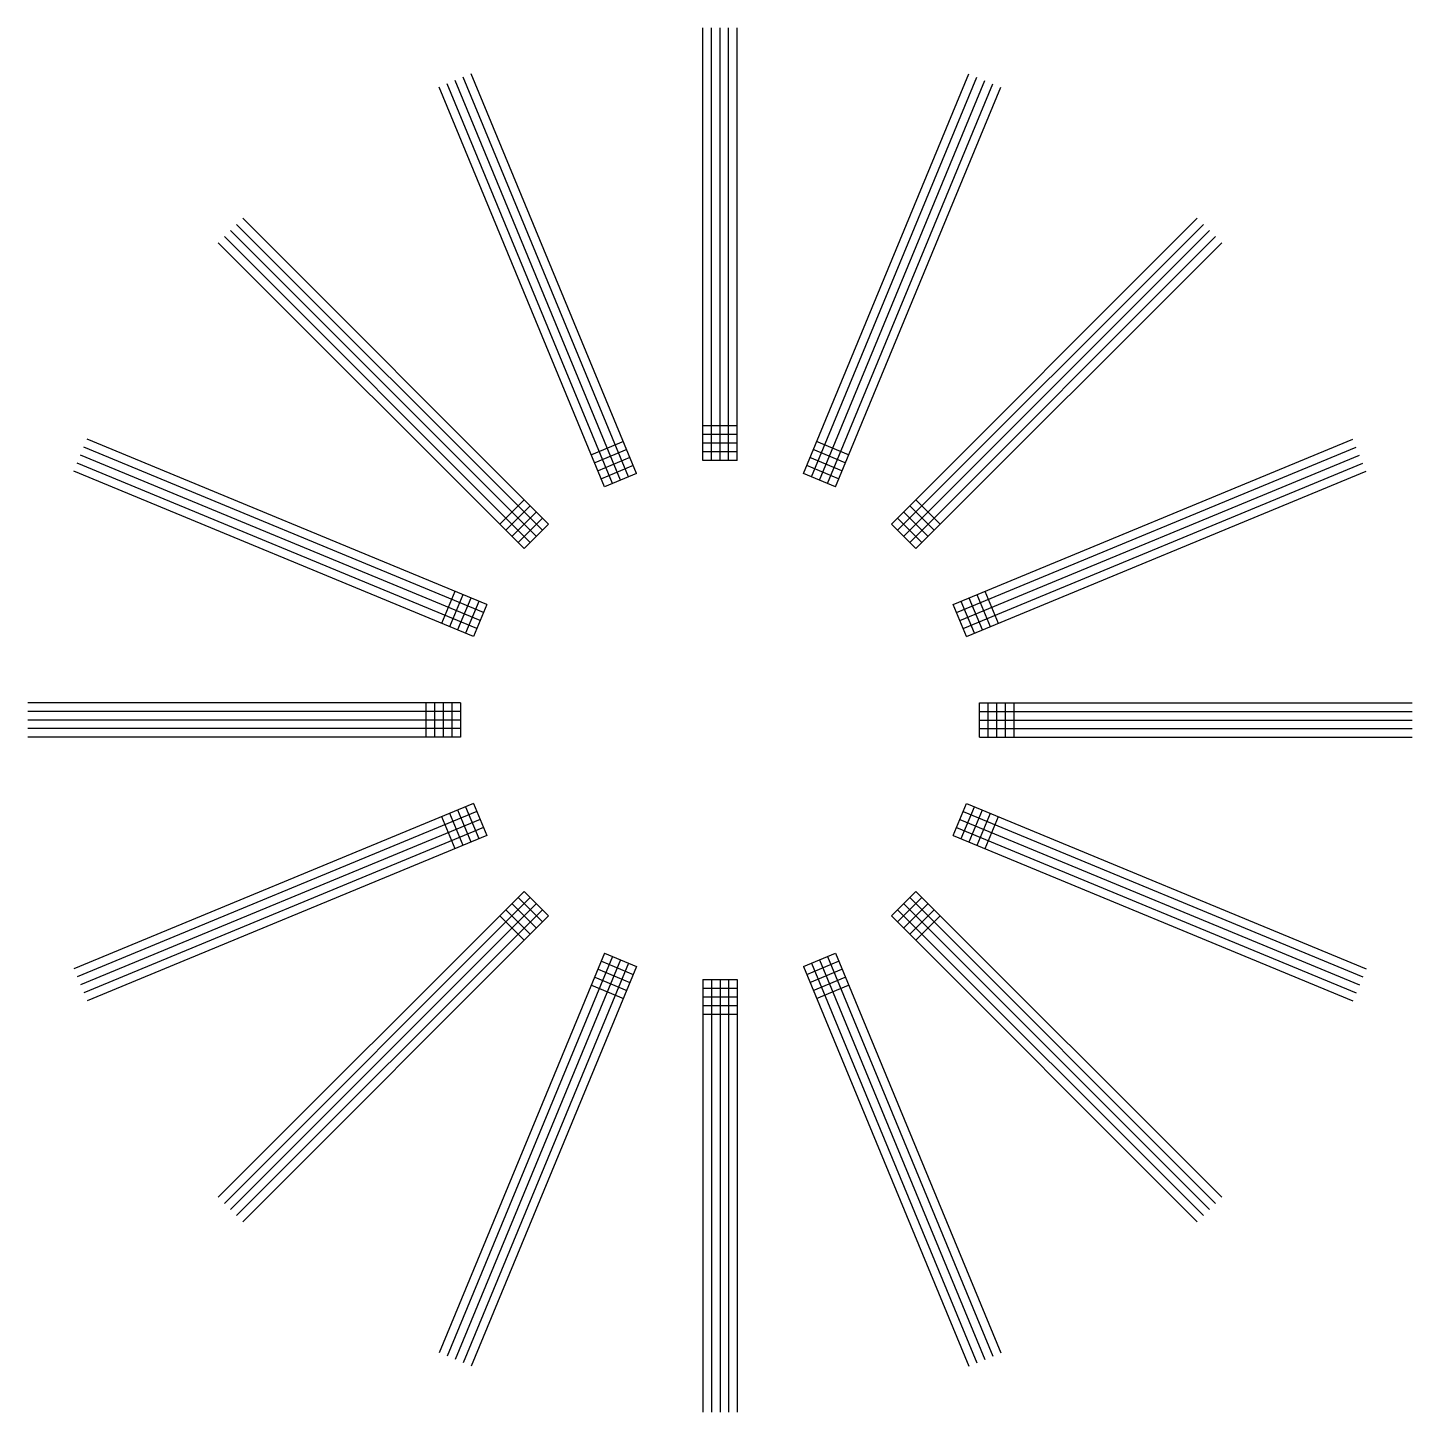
# Model space of a CAD drawing. Header units: metres. Extents: x -2 to 2, y -2 to 2.
import ezdxf

# ---------------------------------------------------------------- set-up
doc = ezdxf.new("R2010")
doc.units = ezdxf.units.M

msp = doc.modelspace()

# ---------------------------------------------------------------- linework, layer by layer
for p, q in [((-0.05, 0.75), (-0.05, 2)), ((-0.025, 0.75), (-0.025, 2)), ((0, 0.75), (0, 2)), ((0.025, 0.75), (0.025, 2)), ((0.05, 0.75), (0.05, 2)), ((-0.287, 0.6929), (-0.7654, 1.8478)), ((-0.2639, 0.7025), (-0.7423, 1.8573)), ((-0.2408, 0.712), (-0.7192, 1.8669)), ((0.2408, 0.712), (0.7192, 1.8669)), ((0.2639, 0.7025), (0.7423, 1.8573)), ((0.287, 0.6929), (0.7654, 1.8478)), ((-0.3332, 0.6738), (-0.8116, 1.8286)), ((-0.3101, 0.6833), (-0.7885, 1.8382)), ((0.3101, 0.6833), (0.7885, 1.8382)), ((0.3332, 0.6738), (0.8116, 1.8286)), ((-0.495, 0.5657), (-1.3789, 1.4496)), ((0.495, 0.5657), (1.3789, 1.4496)), ((-0.5303, 0.5303), (-1.4142, 1.4142)), ((-0.5127, 0.548), (-1.3965, 1.4319)), ((0.5127, 0.548), (1.3965, 1.4319)), ((0.5303, 0.5303), (1.4142, 1.4142)), ((-0.5657, 0.495), (-1.4496, 1.3789)), ((-0.548, 0.5127), (-1.4319, 1.3965)), ((0.548, 0.5127), (1.4319, 1.3965)), ((0.5657, 0.495), (1.4496, 1.3789)), ((0.05, 0.85), (-0.05, 0.85)), ((-0.6738, 0.3332), (-1.8286, 0.8116)), ((-0.2791, 0.8044), (-0.3715, 0.7662)), ((0.05, 0.825), (-0.05, 0.825)), ((0.05, 0.8), (-0.05, 0.8)), ((0.3715, 0.7662), (0.2791, 0.8044)), ((0.6738, 0.3332), (1.8286, 0.8116)), ((-0.6929, 0.287), (-1.8478, 0.7654)), ((-0.6833, 0.3101), (-1.8382, 0.7885)), ((-0.2695, 0.7813), (-0.3619, 0.7431)), ((0.05, 0.775), (-0.05, 0.775)), ((0.3619, 0.7431), (0.2695, 0.7813)), ((0.6833, 0.3101), (1.8382, 0.7885)), ((0.6929, 0.287), (1.8478, 0.7654)), ((-0.7025, 0.2639), (-1.8573, 0.7423)), ((-0.26, 0.7582), (-0.3523, 0.72)), ((-0.2504, 0.7351), (-0.3428, 0.6969)), ((0.05, 0.75), (-0.05, 0.75)), ((0.3428, 0.6969), (0.2504, 0.7351)), ((0.3523, 0.72), (0.26, 0.7582)), ((0.7025, 0.2639), (1.8573, 0.7423)), ((-0.712, 0.2408), (-1.8669, 0.7192)), ((-0.2408, 0.712), (-0.3332, 0.6738)), ((0.3332, 0.6738), (0.2408, 0.712)), ((0.712, 0.2408), (1.8669, 0.7192)), ((-0.5657, 0.6364), (-0.6364, 0.5657)), ((-0.548, 0.6187), (-0.6187, 0.548)), ((-0.5303, 0.601), (-0.601, 0.5303)), ((0.601, 0.5303), (0.5303, 0.601)), ((0.6187, 0.548), (0.548, 0.6187)), ((0.6364, 0.5657), (0.5657, 0.6364)), ((-0.5127, 0.5834), (-0.5834, 0.5127)), ((-0.495, 0.5657), (-0.5657, 0.495)), ((0.5657, 0.495), (0.495, 0.5657)), ((0.5834, 0.5127), (0.5127, 0.5834)), ((-0.7662, 0.3715), (-0.8044, 0.2791)), ((-0.7431, 0.3619), (-0.7813, 0.2695)), ((0.7813, 0.2695), (0.7431, 0.3619)), ((0.8044, 0.2791), (0.7662, 0.3715)), ((-0.72, 0.3523), (-0.7582, 0.26)), ((-0.6969, 0.3428), (-0.7351, 0.2504)), ((-0.6738, 0.3332), (-0.712, 0.2408)), ((0.712, 0.2408), (0.6738, 0.3332)), ((0.7351, 0.2504), (0.6969, 0.3428)), ((0.7582, 0.26), (0.72, 0.3523)), ((-0.75, 0.05), (-2, 0.05)), ((-0.85, 0.05), (-0.85, -0.05)), ((-0.825, 0.05), (-0.825, -0.05)), ((-0.8, 0.05), (-0.8, -0.05)), ((-0.775, 0.05), (-0.775, -0.05)), ((-0.75, 0.05), (-0.75, -0.05)), ((0.75, 0.05), (2, 0.05)), ((0.75, -0.05), (0.75, 0.05)), ((0.775, -0.05), (0.775, 0.05)), ((0.8, -0.05), (0.8, 0.05)), ((0.825, -0.05), (0.825, 0.05)), ((0.85, -0.05), (0.85, 0.05)), ((-0.75, 0.025), (-2, 0.025)), ((-0.75, 0), (-2, 0)), ((0.75, 0.025), (2, 0.025)), ((0.75, 0), (2, 0)), ((-0.75, -0.025), (-2, -0.025)), ((0.75, -0.025), (2, -0.025)), ((-0.75, -0.05), (-2, -0.05)), ((0.75, -0.05), (2, -0.05)), ((-0.712, -0.2408), (-1.8669, -0.7192)), ((-0.7025, -0.2639), (-1.8573, -0.7423)), ((-0.8044, -0.2791), (-0.7662, -0.3715)), ((-0.7813, -0.2695), (-0.7431, -0.3619)), ((-0.7582, -0.26), (-0.72, -0.3523)), ((-0.7351, -0.2504), (-0.6969, -0.3428)), ((-0.712, -0.2408), (-0.6738, -0.3332)), ((0.6738, -0.3332), (0.712, -0.2408)), ((0.6969, -0.3428), (0.7351, -0.2504)), ((0.7025, -0.2639), (1.8573, -0.7423)), ((0.712, -0.2408), (1.8669, -0.7192)), ((0.72, -0.3523), (0.7582, -0.26)), ((0.7431, -0.3619), (0.7813, -0.2695)), ((0.7662, -0.3715), (0.8044, -0.2791)), ((-0.6929, -0.287), (-1.8478, -0.7654)), ((-0.6833, -0.3101), (-1.8382, -0.7885)), ((0.6833, -0.3101), (1.8382, -0.7885)), ((0.6929, -0.287), (1.8478, -0.7654)), ((-0.6738, -0.3332), (-1.8286, -0.8116)), ((0.6738, -0.3332), (1.8286, -0.8116)), ((-0.5657, -0.495), (-1.4496, -1.3789)), ((-0.548, -0.5127), (-1.4319, -1.3965)), ((-0.5834, -0.5127), (-0.5127, -0.5834)), ((-0.5657, -0.495), (-0.495, -0.5657)), ((0.495, -0.5657), (0.5657, -0.495)), ((0.5127, -0.5834), (0.5834, -0.5127)), ((0.548, -0.5127), (1.4319, -1.3965)), ((0.5657, -0.495), (1.4496, -1.3789)), ((-0.5303, -0.5303), (-1.4142, -1.4142)), ((-0.5127, -0.548), (-1.3965, -1.4319)), ((-0.6187, -0.548), (-0.548, -0.6187)), ((-0.601, -0.5303), (-0.5303, -0.601)), ((0.5127, -0.548), (1.3965, -1.4319)), ((0.5303, -0.5303), (1.4142, -1.4142)), ((0.5303, -0.601), (0.601, -0.5303)), ((0.548, -0.6187), (0.6187, -0.548)), ((-0.495, -0.5657), (-1.3789, -1.4496)), ((-0.6364, -0.5657), (-0.5657, -0.6364)), ((0.495, -0.5657), (1.3789, -1.4496)), ((0.5657, -0.6364), (0.6364, -0.5657)), ((-0.3332, -0.6738), (-0.8116, -1.8286)), ((-0.3332, -0.6738), (-0.2408, -0.712)), ((0.2408, -0.712), (0.3332, -0.6738)), ((0.3332, -0.6738), (0.8116, -1.8286)), ((-0.3101, -0.6833), (-0.7885, -1.8382)), ((-0.287, -0.6929), (-0.7654, -1.8478)), ((-0.2639, -0.7025), (-0.7423, -1.8573)), ((-0.2408, -0.712), (-0.7192, -1.8669)), ((-0.3523, -0.72), (-0.26, -0.7582)), ((-0.3428, -0.6969), (-0.2504, -0.7351)), ((0.2408, -0.712), (0.7192, -1.8669)), ((0.2504, -0.7351), (0.3428, -0.6969)), ((0.26, -0.7582), (0.3523, -0.72)), ((0.2639, -0.7025), (0.7423, -1.8573)), ((0.287, -0.6929), (0.7654, -1.8478)), ((0.3101, -0.6833), (0.7885, -1.8382)), ((-0.3619, -0.7431), (-0.2695, -0.7813)), ((-0.05, -0.75), (-0.05, -2)), ((-0.05, -0.75), (0.05, -0.75)), ((-0.025, -0.75), (-0.025, -2)), ((0, -0.75), (0, -2)), ((0.025, -0.75), (0.025, -2)), ((0.05, -0.75), (0.05, -2)), ((0.2695, -0.7813), (0.3619, -0.7431)), ((-0.3715, -0.7662), (-0.2791, -0.8044)), ((-0.05, -0.775), (0.05, -0.775)), ((-0.05, -0.8), (0.05, -0.8)), ((0.2791, -0.8044), (0.3715, -0.7662)), ((-0.05, -0.825), (0.05, -0.825)), ((-0.05, -0.85), (0.05, -0.85))]:
    msp.add_line(p, q)

doc.saveas('drawing.dxf')
